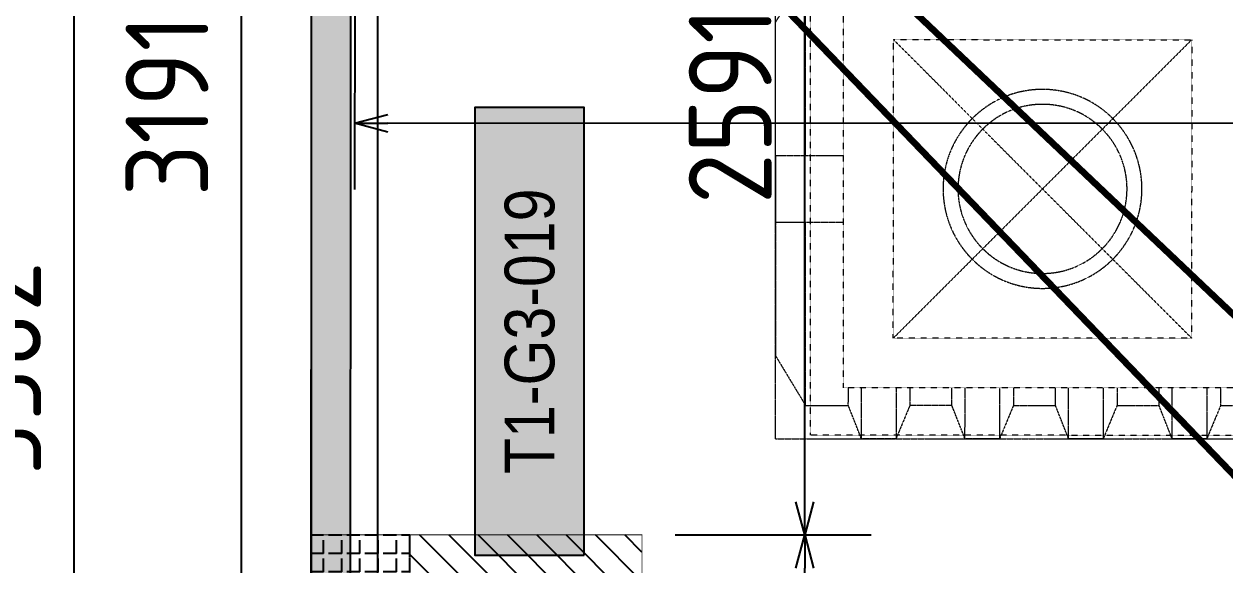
# Model space of a CAD drawing. Header units: centimetres. Extents: x -6122352 to 7132207, y -1694241 to 1947892.
# Drawn here: x 134102 to 137722, y -111653 to -110022 of the extents above; entities that cross this region are included whole.
import ezdxf
from ezdxf.enums import TextEntityAlignment as Align

# ---------------------------------------------------------------- set-up
doc = ezdxf.new("R2010")
doc.units = ezdxf.units.CM
doc.header["$MEASUREMENT"] = 0
doc.header["$PDMODE"] = 66
doc.header["$PDSIZE"] = 100
doc.linetypes.add('DASHED2', pattern=[0.375, 0.25, -0.125])
doc.linetypes.add('HIDDEN', pattern=[0.375, 0.25, -0.125])
for name, color, linetype, lineweight, true_color in [('08-Compound Wall-2', 6, 'Continuous', 25, 0xff00ff), ('23585-XR-AR-DAMAC PLOT LIMITS$0$1-End units', 7, 'Continuous', 5, 0xf8991e), ('23585-XR-AR-DAMAC PLOT LIMITS$0$1-Open Space', 7, 'Continuous', 5, 0x90cf5a)]:
    doc.layers.add(name, color=color, linetype=linetype, lineweight=lineweight, true_color=true_color)
for name, color, linetype in [('@MI-FOOTINGS', 7, 'Continuous'), ('@MI-REF LAYER', 7, 'Continuous'), ('@MI-TYPE-01', 30, 'Continuous'), ('@MI-TYPE-02', 6, 'Continuous'), ('PANEL-TAGS', 7, 'Continuous'), ('VD-WS-TEXT', 8, 'Continuous'), ('VD-WS-WATER TANK', 7, 'Continuous')]:
    doc.layers.add(name, color=color, linetype=linetype)
doc.layers.add('A-ANNO-TEXT', color=3, linetype='Continuous', lineweight=25)
doc.styles.add('PANELTAG_STYLE', font='arial.ttf')
doc.styles.add('Schueco-BEMSTIL', font='isocpeur.ttf', dxfattribs={"width": 0.9})
doc.dimstyles.new('MI- JWC-TXT-2.5 MM', dxfattribs={"dimscale": 1.5, "dimtxt": 2.5, "dimasz": 1, "dimexe": 2, "dimexo": 1, "dimgap": 1, "dimtad": 1, "dimdec": 0, "dimdsep": 46, "dimtxsty": 'Schueco-BEMSTIL', "dimblk": 'OPEN30', "dimcen": 0, "dimdle": 2, "dimclrd": 140, "dimclre": 8, "dimclrt": 40, "dimadec": 0, "dimazin": 2, "dimtfac": 1, "dimtdec": 0, "dimtix": 1, "dimtmove": 2, "dimatfit": 3, "dimldrblk": 'OPEN', "dimfxl": 2, "dimlwd": -1, "dimlwe": -1, "dimarcsym": 0})

# ---------------------------------------------------------------- blocks, each defined once
blk = doc.blocks.new('23585-XR-AR-BOUNDARY WALLS AND SETBACKS')
at = {"layer": '08-Compound Wall-2'}
for points in [[(496625.2740415079, 2768955.710080148), (496607.652472918, 2768971.856213821), (496601.5384295653, 2768965.183542978), (496597.4850284178, 2768960.759941727), (496593.4316299396, 2768956.336143387), (496589.378229939, 2768951.912343387), (496585.3248299394, 2768947.488543387), (496581.2714299397, 2768943.064743388), (496577.2180299392, 2768938.640943387), (496573.1644282787, 2768934.217141576), (496569.111028418, 2768929.793541726), (496563.0633392305, 2768923.193003679), (496580.6844134554, 2768907.046559668)], [(496545.1596726904, 2768939.327125022), (496580.5492999988, 2768906.899099999), (496580.6844134551, 2768907.046559668)]]:
    blk.add_lwpolyline(points, dxfattribs=at)
blk = doc.blocks.new('A$C9d9485f6')
at = {"layer": 'A-ANNO-TEXT', "rotation": 312.4881850805905}
blk.add_blockref('23585-XR-AR-BOUNDARY WALLS AND SETBACKS', (-2377088.534775567, -1504219.252137818), dxfattribs=at)
blk = doc.blocks.new('23585-XR-AR-DAMAC PLOT LIMITS')
at = {"layer": '23585-XR-AR-DAMAC PLOT LIMITS$0$1-End units', "color": 251, "true_color": 0x636466}
blk.add_lwpolyline([(496586.7324999999, 2768913.647299999), (496580.5493000001, 2768906.8991), (496562.8545000004, 2768923.1131), (496569.0373, 2768929.861099999)], close=True, dxfattribs=at)
at = {"layer": '23585-XR-AR-DAMAC PLOT LIMITS$0$1-Open Space', "color": 251, "true_color": 0x636466}
blk.add_lwpolyline([(496562.8545000004, 2768923.1131), (496580.5493000001, 2768906.8991), (496578.5225, 2768904.6873), (496560.8280999996, 2768920.901699999), (496543.1322999997, 2768937.114499999), (496545.1590999998, 2768939.3265)], close=True, dxfattribs=at)
blk = doc.blocks.new('A$Cf093b529')
at = {"layer": 'A-ANNO-TEXT'}
blk.add_blockref('23585-XR-AR-DAMAC PLOT LIMITS', (-495391.9901121984, -2768603.441896566), dxfattribs=at)
blk = doc.blocks.new('WATER TANK-5G')
at = {"layer": 'VD-WS-WATER TANK', "color": 8, "linetype": 'HIDDEN', "lineweight": 0}
for p, q in [((-1250.001134479477, 750), (-1250.001134479477, -750)), ((-1250.001134479477, 750), (1250.001134479473, 750.0000000000073)), ((1250.001134479473, -750), (1250.001134479473, 750.0000000000073)), ((-1250.001134479477, 506.4072882397741), (-1159.487943448941, 649.9912085523538)), ((-1030.317381363468, 650.118273375927), (-1159.487943448941, 649.9912085523538)), ((-1030.33501070099, 650.0762170843009), (-1159.487943448028, 649.9912085537726)), ((-1159.487943448046, 104.2622760417398), (-1159.487943448046, 649.9912085537726)), ((-717.8173813634676, 650.3836400512264), (-846.9879434489412, 650.2565752276532)), ((-534.4881051635202, 650.3415837596003), (-405.3350107009901, 650.3415837596003)), ((-92.8350107009901, 650.2726107480521), (-221.9875152446839, 650.0289267772132)), ((219.6649892990063, 650.341583759604), (90.51189483647977, 650.341583759604)), ((532.1649892990099, 650.341583759604), (403.0118948364761, 650.341583759604)), ((844.6649892990099, 650.2327025967206), (715.5119202089954, 649.9890175606997)), ((1030.317381363468, 650.118273375927), (1159.487943448941, 649.9912085523538)), ((1030.33501070099, 650.0762170843009), (1159.487943448028, 649.9912085537726)), ((1159.487943448046, 104.2622760417398), (1159.487943448046, 649.9912085537726)), ((1250.001134479477, 506.4072882397704), (1159.487943448941, 649.9912085523538)), ((-1250.001134479477, 6.407288239774061), (-1250.001134479477, 506.4072882397741)), ((1250.001134479477, 6.407288239770423), (1250.001134479477, 506.4072882397704)), ((1250.001134479477, 6.407288239770423), (1250.001134479477, 506.4072882397704)), ((-1250.001134479477, 104.2622760417398), (-1250.001134479477, -97.85498780196576)), ((1250.001134479477, 104.2622760417398), (1250.001134479477, -97.85498780196576)), ((-1250.001134479477, 0), (-1250.001134479477, -500)), ((1250.001134479477, 0), (1250.001134479477, -500)), ((1250.001134479477, 0), (1250.001134479477, -500)), ((-1159.487943448941, -649.9666942819531), (-1159.487943448941, -97.85498780196576)), ((1159.487943448941, -649.4147271805778), (1159.487943448941, -97.85498780196576)), ((-1250.001134479477, -500), (-1159.487943448941, -649.9666942819531)), ((1250.001134479477, -500), (1159.487943448941, -649.4147271805778)), ((-1030.223625636183, -649.9259563589003), (-1159.487943448941, -649.9666942819531)), ((-717.8350107009901, -649.6186603031856), (-844.7006966823719, -649.7434578247448)), ((-532.1672582579631, -649.658416240407), (-405.3350107009901, -649.658416240407)), ((-92.80631768378589, -649.7273351141848), (-219.6666766012822, -649.9666942819567)), ((219.7076385924483, -649.7608572367899), (92.83288166340208, -649.7608572367899)), ((532.1649892990099, -649.4191101129363), (405.3327417420296, -649.6584162404033)), ((532.309836432134, -650.0063302019917), (532.1649892990099, -650.0066034984702)), ((844.6644062974592, -648.9922756636443), (717.8321587404789, -649.2315817911112)), ((1159.487943448941, -649.4147271805778), (1030.332741742033, -649.6584162404033)), ((1250.001134479473, -750), (-1250.001134479477, -750))]:
    blk.add_line(p, q, dxfattribs=at)
at = {"layer": 'VD-WS-WATER TANK', "color": 8, "linetype": 'HIDDEN', "lineweight": 0, "ltscale": 0.2}
for p, q in [((-5.37315663082699, 453.5452278794874), (894.6268433691729, -446.4547721205125)), ((894.626843369173, 453.5452278794874), (-5.373156630826884, -446.4547721205125))]:
    blk.add_line(p, q, dxfattribs=at)
at = {"layer": 'VD-WS-WATER TANK', "color": 8, "linetype": 'HIDDEN', "lineweight": 0}
for points in [[(-885.4456683969838, 104.2622760417325), (-886.4425025576202, 750.0000000000036), (-988.5597664013294, 750.0000000000036), (-1030.33501070099, 650.3415837596003), (-1030.33501070099, 104.2622760417325)], [(-988.5597664013294, 750.0000000000036), (-988.5597664013294, 104.2622760417325)], [(-846.0192791284171, 104.2622760417325), (-846.9881051635202, 650.3415837596003), (-886.4425025576202, 750.0000000000036)], [(-572.9456683969838, 104.2622760417362), (-573.9425025576202, 750.0000000000036), (-676.0597664013294, 750.0000000000036), (-717.8350107009901, 650.3415837596003), (-717.8350107009901, 104.2622760417362)], [(-676.0597664013294, 750.0000000000036), (-676.0597664013294, 104.2622760417362)], [(-533.5192791284171, 104.2622760417362), (-534.4881051635202, 650.3415837596003), (-573.9425025576202, 750.0000000000036)], [(-260.4456683969838, 104.2622760417362), (-261.4425025576202, 750.0000000000036), (-363.5597664013294, 750.0000000000036), (-405.3350107009901, 650.3415837596003), (-405.3350107009901, 104.2622760417362)], [(-363.5597664013294, 750.0000000000036), (-363.5597664013294, 104.2622760417362)], [(-221.0192791284171, 104.2622760417362), (-221.9881051635202, 650.3415837596003), (-261.4425025576202, 750.0000000000036)], [(51.26144853215979, 603.5452278794874), (51.05749744237983, 750.0000000000073), (-51.0597664013294, 750.0000000000073), (-92.8350107009901, 650.341583759604), (-92.8350107009901, 603.5452278794874)], [(-51.0597664013294, 750.0000000000073), (-51.0597664013294, 603.5452278794874)], [(90.57860255815893, 603.5452278794874), (90.51189483647977, 650.341583759604), (51.05749744237983, 750.0000000000073)], [(363.7614485321561, 603.5452278794874), (363.5574974423762, 750.0000000000073), (261.440233598667, 750.0000000000073), (219.6649892990063, 650.341583759604), (219.6649892990063, 603.5452278794874)], [(261.440233598667, 750.0000000000073), (261.440233598667, 603.5452278794874)], [(403.0786025581553, 603.5452278794874), (403.0118948364761, 650.341583759604), (363.5574974423762, 750.0000000000073)], [(676.2621950155126, 603.5452278794874), (676.0574974423798, 750.0000000000073), (573.9402335986706, 750.0000000000073), (532.1649892990099, 650.341583759604), (532.1649892990099, 603.5452278794874)], [(573.9402335986706, 750.0000000000073), (573.9402335986706, 603.5452278794874)], [(715.578602558159, 603.5452278794874), (715.5118948364798, 650.341583759604), (676.0574974423798, 750.0000000000073)], [(988.7835816781612, 603.5452278794874), (988.5574974423798, 750.0000000000073), (886.4402335986706, 750.0000000000073), (844.6649892990099, 650.341583759604), (844.6649892990099, 603.5452278794874)], [(886.4402335986706, 750.0000000000073), (886.4402335986706, 603.5452278794874)], [(1028.094918542531, 603.5452278794874), (1028.01189483648, 650.341583759604), (988.5574974423798, 750.0000000000073)], [(-155.373156630827, 104.2622760417398), (-1250.001134479477, 104.2622760417398), (-1250.001134479477, -97.85498780196576), (-155.373156630827, -97.85498780196576)], [(1044.626843369173, -97.85498780196576), (1250.001134479473, -97.85498780196576), (1250.001134479473, 104.2622760417398), (1044.626843369173, 104.2622760417398)], [(-1030.33501070099, -97.85498780197304), (-1030.33501070099, -649.658416240407), (-988.5597664013294, -750.0000000000036), (-884.1216556521795, -750.0000000000036), (-844.6672582579631, -649.658416240407), (-845.6347846805875, -97.85498780197304)], [(-988.5597664013294, -97.85498780197304), (-988.5597664013294, -750.0000000000036)], [(-884.1216556521795, -750.0000000000036), (-885.1173801805053, -97.85498780197304)], [(-717.8350107009901, -97.8549878019694), (-717.8350107009901, -649.658416240407), (-676.0597664013294, -750.0000000000036), (-571.6216556521795, -750.0000000000036), (-532.1672582579631, -649.658416240407), (-533.1347846805875, -97.8549878019694)], [(-676.0597664013294, -97.8549878019694), (-676.0597664013294, -750.0000000000036)], [(-571.6216556521795, -750.0000000000036), (-572.6173801805053, -97.8549878019694)], [(-405.3350107009901, -97.8549878019694), (-405.3350107009901, -649.658416240407), (-363.5597664013294, -750.0000000000036), (-259.1216556521795, -750.0000000000036), (-219.6672582579631, -649.658416240407), (-220.6347846805875, -97.8549878019694)], [(-363.5597664013294, -97.8549878019694), (-363.5597664013294, -750.0000000000036)], [(-259.1216556521795, -750.0000000000036), (-260.1173801805053, -97.8549878019694)], [(-92.8350107009901, -596.4547721205126), (-92.8350107009901, -649.6584162404033), (-51.0597664013294, -750), (53.37834434781689, -750), (92.83274174203325, -649.6584162404033), (92.76007233241864, -596.4547721205126)], [(-51.0597664013294, -596.4547721205126), (-51.0597664013294, -750)], [(53.37834434781689, -750), (53.17005371042653, -596.4547721205126)], [(219.6649892990063, -596.4547721205126), (219.6649892990063, -649.6584162404033), (261.440233598667, -750), (365.8783443478133, -750), (405.3327417420296, -649.6584162404033), (405.260072332415, -596.4547721205126)], [(261.440233598667, -596.4547721205126), (261.440233598667, -750)], [(365.8783443478133, -750), (365.6700537104251, -596.4547721205126)], [(532.1649892990099, -596.4547721205126), (532.1649892990099, -649.6584162404033), (573.9402335986706, -750), (678.3783443478205, -750), (717.8327417420369, -649.6584162404033), (717.7600723324223, -596.4547721205126)], [(573.9402335986706, -596.4547721205126), (573.9402335986706, -750)], [(678.3783443478205, -750), (678.1694037942582, -596.4547721205126)], [(844.6649892990063, -596.4547721205126), (844.6649892990063, -649.6584162404033), (886.440233598667, -750), (990.8783443478169, -750), (1030.332741742033, -649.6584162404033), (1030.239455022863, -596.4547721205126)], [(886.440233598667, -596.4547721205126), (886.440233598667, -750)], [(990.8783443478169, -750), (990.6439045426397, -596.4547721205126)]]:
    blk.add_lwpolyline(points, dxfattribs=at)
at = {"layer": 'VD-WS-WATER TANK', "color": 8, "linetype": 'HIDDEN', "lineweight": 0, "ltscale": 0.2}
for points in [[(-255.373156630827, -739.6584162404033), (1144.626843369173, -739.6584162404033), (1144.626843369173, 740.341583759604), (-255.373156630827, 740.341583759604)], [(-155.373156630827, -596.4547721205126), (1044.626843369173, -596.4547721205126), (1044.626843369173, 603.5452278794874), (-155.373156630827, 603.5452278794874)], [(-5.373156630826998, -446.4547721205126), (894.626843369173, -446.4547721205126), (894.626843369173, 453.5452278794874), (-5.373156630826998, 453.5452278794874)]]:
    blk.add_lwpolyline(points, close=True, dxfattribs=at)
at = {"layer": 'VD-WS-WATER TANK', "color": 8, "linetype": 'HIDDEN', "lineweight": 0}
for radius in [300, 255]:
    blk.add_circle((444.626843369173, 3.545227879487356), radius, dxfattribs=at)
blk = doc.blocks.new('A$C626fc766')
at = {"color": 1, "true_color": 0xeb0000, "const_width": 0.003, "elevation": -6.17216293373952e-09}
blk.add_lwpolyline([(57.15263062110171, 0.000134600792080164), (51.15262578800321, 0.000101007055491209), (45.15262095443904, 6.741238757967949e-05), (39.1526161218062, 3.381865099072456e-05), (33.15262363292277, 0.0002827958669513464), (27.15261879982427, 0.0002492028288543224), (21.15261396626011, 0.0002156072296202183), (15.1526091331616, 0.0001820139586925507), (9.152604299597442, 0.0001484188251197338), (0, 0.0001115526538342237), (0.000430768821388483, 24.00010619545355), (9.152617381419986, 24.00030286540277), (15.15247475588694, 24.00020134728402), (21.1526147024706, 24.0000874819234), (27.15261953696609, 24.00012107659131), (33.15262436913326, 24.00015467009507), (39.15262920316309, 24.00018826546147), (45.15263403579593, 24.00022185896523), (51.15263886982575, 24.00025545433164), (57.15249624382704, 24.00015393341891), (66.30269249947742, 24.00015444681048), (66.30267941812053, 0)], close=True, dxfattribs=at)
at = {"layer": 'VD-WS-TEXT', "xscale": -0.001, "yscale": 0.001, "zscale": 0.001, "rotation": 359.9999650036472}
blk.add_blockref('WATER TANK-5G', (2.650436681695282, 21.95013551600277, -6.172163554865742e-09), dxfattribs=at)
blk = doc.blocks.new('A$Cbcaed180')
at = {"color": 1, "true_color": 0xeb0000, "const_width": 0.003, "elevation": -6.17216293373952e-09}
blk.add_lwpolyline([(57.15263062110171, 0.7364739454351366), (51.15262578800321, 0.7364403521642089), (45.15262095443904, 0.7364067570306361), (39.1526161218062, 0.7363731632940471), (33.15262363292277, 0.7366221407428384), (27.15261879982427, 0.7365885474719107), (21.15261396626011, 0.7365549518726766), (15.1526091331616, 0.7365213586017489), (9.152604299597442, 0.7364877634681761), (0, 0.7364508975297213), (0.000430768821388483, 24.73644554009661), (9.152617381419986, 24.73664221027866), (15.15247475588694, 24.73654069192708), (21.1526147024706, 24.73642682656646), (27.15261953696609, 24.73646042123437), (33.15262436913326, 24.73649401497096), (39.15262920316309, 24.73652761010453), (45.15263403579593, 24.73656120384112), (51.15263886982575, 24.73659479897469), (57.15249624382704, 24.73649327876046), (66.30269249947742, 24.7364937919192), (66.30267941812053, 0.7363393446430564)], close=True, dxfattribs=at)
blk = doc.blocks.new('31309MM')
at = {"layer": '@MI-TYPE-01', "transparency": 33554679}
h = blk.add_hatch(color=30, dxfattribs=at)
h.dxf.hatch_style = 1
h.paths.add_polyline_path([(0, 120.0000000000582), (5581.866123049753, 120.0000000000582), (5581.866123049753, 0), (0, 0)])
h.paths.add_polyline_path([(5591.866123044863, -1.164153218269348e-10), (12763.97374439728, -1.164153218269348e-10), (12763.97374439752, 120.0000000000582), (5591.866123044863, 120)])
h.paths.add_polyline_path([(12773.97374439193, 120), (18355.62019030144, 119.9999999999418), (18355.62019030168, -0.1500736206653528), (12773.97374439193, -0.1500736207235605)])
h.paths.add_polyline_path([(18365.71023449278, -0.1500736205489375), (23537.39638165059, -0.1500736205489375), (23537.39638165035, 119.9999999999418), (18365.71023449278, 119.9999999999418)])
h.paths.add_polyline_path([(23547.39638164593, 120), (30719.50400295644, 120), (30719.50400295644, -5.820766091346741e-11), (23547.39638164593, -5.820766091346741e-11)])
h.paths.add_polyline_path([(30729.50400295085, 0), (36309.33053738088, -5.820766091346741e-11), (36309.33053738088, 119.9999662167393), (30729.50400295109, 119.9999662167975)])
at = {"layer": '@MI-TYPE-01', "color": 30}
blk.add_lwpolyline([(12773.97374439193, 120), (18355.62019030144, 119.9999999999418), (18355.62019030168, -0.1500736206653528), (12773.97374439193, -0.1500736207235605)], close=True, dxfattribs=at)
blk = doc.blocks.new('A$Ceca04276')
at = {"layer": '@MI-TYPE-01', "color": 30, "rotation": 89.98971944707202}
blk.add_blockref('31309MM', (0.4863932078296784, 9.943239066810747), dxfattribs=at)
blk = doc.blocks.new('T1-FOOTING')
at = {"transparency": 33554679}
h = blk.add_hatch(dxfattribs=at)
h.set_pattern_fill('ANGLE', color=256, scale=500)
h.set_pattern_definition([(0, (0, 0), (0, 137.5), [100, -37.5]), (90, (0, 0), (-137.5, 8.419446744138054e-15), [100, -37.5])])
h.paths.add_polyline_path([(-500, -300.0000000000218), (499.9999999999964, -300.0000000000218), (499.9999999999964, -1.818989403545856e-11), (-500, -1.818989403545856e-11)])
h.paths.add_polyline_path([(-499.75, -299.7500000000218), (499.7499999999964, -299.7500000000218), (499.7499999999964, -0.2500000000181899), (-499.75, -0.2500000000181899)], flags=16)
h = blk.add_hatch(dxfattribs=at)
h.set_pattern_fill('ANGLE', color=8, scale=200)
h.set_pattern_definition([(0, (0, 0), (0, 55.00000000000001), [40, -15]), (90, (0, 0), (-55.00000000000001, 3.367778697655222e-15), [40, -15])])
h.paths.add_polyline_path([(500.0000000000025, -300.0000000000218), (500.0000000000035, -1.818989403545856e-11), (-500, -1.816147232602816e-11), (-499.9999999999989, -300.0000000000291)])
h = blk.add_hatch(dxfattribs=at)
h.set_pattern_fill('ANSI31', color=8, scale=500)
h.set_pattern_definition([(45, (0, 0), (-44.19417382415922, 44.19417382415922), [])])
h.paths.add_polyline_path([(500, -1000.000000000015), (500.0000000000025, -300.0000000000218), (-499.9999999999989, -300.000000000029), (-499.9999999999964, -1000.000000000011)])
at = {"layer": '@MI-TYPE-01', "color": 240, "linetype": 'DASHED2', "true_color": 0xed1f24}
blk.add_line((-500.0000000000073, -300.0000000000291), (499.9999999999964, -300.0000000000218), dxfattribs=at)
at = {"layer": '@MI-TYPE-01', "color": 240, "true_color": 0xed1f24, "const_width": 2.5}
blk.add_lwpolyline([(-500, -1.818989403545856e-11), (500.0000000000036, -1.818989403545856e-11), (500, -1000.000000000015), (-499.9999999999964, -1000.000000000011)], close=True, dxfattribs=at)
blk = doc.blocks.new('_Open30')
at = {"color": 0, "linetype": 'ByBlock', "lineweight": -2}
for p, q in [((-1, 0.26794919), (0, 0)), ((0, 0), (-1, -0.26794919)), ((0, 0), (-1, 0))]:
    blk.add_line(p, q, dxfattribs=at)
blk = doc.blocks.new('*D1296')
at = {"color": 8, "transparency": 16777216}
for p, q in [((-104.6870032860746, -23797.71563887077), (-919.3445929939952, -23797.71563887077)), ((-105.6814185596612, -29379.36199619898), (-919.344592993994, -29379.36199619898))]:
    blk.add_line(p, q, dxfattribs=at)
at = {"color": 140, "transparency": 16777216}
blk.add_line((-719.3445929939938, -29279.36199619898), (-719.344592993995, -23897.71563887077), dxfattribs=at)
at = {"layer": 'Defpoints', "color": 0, "transparency": 16777216}
for p in [(-719.3445929939951, -23797.71563887077), (-4.687003286074557, -23797.71563887077), (-5.681418559661211, -29379.36199619898)]:
    blk.add_point(p, dxfattribs=at)
at = {"color": 140, "transparency": 16777216, "xscale": 100, "yscale": 100, "zscale": 100}
for p, rotation in [((-719.3445929939951, -23797.71563887077), 90), ((-719.3445929939938, -29379.36199619898), 270)]:
    blk.add_blockref('_Open30', p, dxfattribs=dict(at, rotation=rotation))
at = {"color": 40, "transparency": 16777216, "insert": (-944.3445929940018, -26588.53881753487), "char_height": 250, "attachment_point": 5, "rotation": 90, "style": 'Schueco-BEMSTIL'}
blk.add_mtext('5582', dxfattribs=at)
blk = doc.blocks.new('_Open')
at = {"color": 0, "linetype": 'ByBlock', "lineweight": -2}
for p, q in [((-1, 0.1666666666666667), (0, 0)), ((-1, -0.1666666666666667), (0, 0)), ((0, 0), (-1, 0))]:
    blk.add_line(p, q, dxfattribs=at)
blk = doc.blocks.new('*D1309')
at = {"color": 8, "transparency": 16777216}
for p, q in [((-104.4581189229958, -24197.71557338572), (-414.3153052969142, -24197.71557338572)), ((-105.3267747850342, -27388.74954191097), (-414.3153052969136, -27388.74954191097))]:
    blk.add_line(p, q, dxfattribs=at)
at = {"color": 140, "transparency": 16777216}
blk.add_line((-214.3153052969136, -27288.74954191097), (-214.3153052969142, -24297.71557338572), dxfattribs=at)
at = {"layer": 'Defpoints', "color": 0, "transparency": 16777216}
for p in [(-214.3153052969142, -24197.71557338572), (-4.458118922995798, -24197.71557338572), (-5.326774785034161, -27388.74954191097)]:
    blk.add_point(p, dxfattribs=at)
at = {"color": 140, "transparency": 16777216, "xscale": 100, "yscale": 100, "zscale": 100}
for p, rotation in [((-214.3153052969142, -24197.71557338572), 90), ((-214.3153052969135, -27388.74954191097), 270)]:
    blk.add_blockref('_Open30', p, dxfattribs=dict(at, rotation=rotation))
at = {"color": 40, "transparency": 16777216, "insert": (-439.3153052969211, -25793.23255764834), "char_height": 250, "attachment_point": 5, "rotation": 90, "style": 'Schueco-BEMSTIL'}
blk.add_mtext('3191', dxfattribs=at)
blk = doc.blocks.new('*D1360')
at = {"color": 8, "transparency": 16777216}
for p, q in [((1093.568306488334, -27088.92462508484), (1684.68492526375, -27088.92462508484)), ((1093.392966607353, -28088.9246097128), (1684.68492526375, -28088.9246097128))]:
    blk.add_line(p, q, dxfattribs=at)
at = {"color": 140, "transparency": 16777216}
blk.add_line((1484.68492526375, -27988.9246097128), (1484.68492526375, -27188.92462508484), dxfattribs=at)
at = {"layer": 'Defpoints', "color": 0, "transparency": 16777216}
for p in [(993.5683064883347, -27088.92462508484), (1484.684925263749, -27088.92462508484), (993.3929666073532, -28088.9246097128)]:
    blk.add_point(p, dxfattribs=at)
at = {"color": 140, "transparency": 16777216, "xscale": 100, "yscale": 100, "zscale": 100}
for p, rotation in [((1484.684925263749, -27088.92462508484), 90), ((1484.68492526375, -28088.9246097128), 270)]:
    blk.add_blockref('_Open30', p, dxfattribs=dict(at, rotation=rotation))
at = {"color": 40, "transparency": 16777216, "insert": (1259.684925263742, -27588.92461739881), "char_height": 250, "attachment_point": 5, "rotation": 90, "style": 'Schueco-BEMSTIL'}
blk.add_mtext('1000', dxfattribs=at)
blk = doc.blocks.new('*D1361')
at = {"color": 8, "transparency": 16777216}
for p, q in [((1094.0294994117, -24497.89070607247), (1684.68492526375, -24497.89070607247)), ((1093.568306488334, -27088.92462508484), (1684.68492526375, -27088.92462508484))]:
    blk.add_line(p, q, dxfattribs=at)
at = {"color": 140, "transparency": 16777216}
blk.add_line((1484.68492526375, -26988.92462508484), (1484.684925263749, -24597.89070607248), dxfattribs=at)
at = {"layer": 'Defpoints', "color": 0, "transparency": 16777216}
for p in [(994.0294994116998, -24497.89070607247), (1484.684925263749, -24497.89070607247), (993.5683064883347, -27088.92462508484)]:
    blk.add_point(p, dxfattribs=at)
at = {"color": 140, "transparency": 16777216, "xscale": 100, "yscale": 100, "zscale": 100}
for p, rotation in [((1484.684925263749, -24497.89070607247), 90), ((1484.68492526375, -27088.92462508484), 270)]:
    blk.add_blockref('_Open30', p, dxfattribs=dict(at, rotation=rotation))
at = {"color": 40, "transparency": 16777216, "insert": (1259.684925263742, -25793.40766557866), "char_height": 250, "attachment_point": 5, "rotation": 90, "style": 'Schueco-BEMSTIL'}
blk.add_mtext('2591', dxfattribs=at)
blk = doc.blocks.new('*D1644')
at = {"layer": '@MI-TYPE-02', "color": 8, "transparency": 16777216}
for p, q in [((387170.9462233739, -148229.246311699), (387170.9462233739, -150119.0528726887)), ((393248.8916448068, -148229.8358348997), (393248.8916448068, -150119.0528726887))]:
    blk.add_line(p, q, dxfattribs=at)
at = {"layer": '@MI-TYPE-02', "color": 140, "transparency": 16777216}
blk.add_line((393148.8916448068, -149919.0528726887), (387270.9462233739, -149919.0528726887), dxfattribs=at)
at = {"layer": 'Defpoints', "color": 0, "transparency": 16777216}
for p in [(387170.9462233739, -148129.246311699), (393248.8916448068, -148129.8358348997), (387170.9462233739, -149919.0528726887)]:
    blk.add_point(p, dxfattribs=at)
at = {"layer": '@MI-TYPE-02', "color": 140, "transparency": 16777216, "xscale": 100, "yscale": 100, "zscale": 100, "rotation": 180}
blk.add_blockref('_Open30', (387170.9462233739, -149919.0528726887), dxfattribs=at)
at = {"layer": '@MI-TYPE-02', "color": 140, "transparency": 16777216, "xscale": 100, "yscale": 100, "zscale": 100}
blk.add_blockref('_Open30', (393248.8916448068, -149919.0528726887), dxfattribs=at)
at = {"layer": '@MI-TYPE-02', "color": 40, "transparency": 16777216, "insert": (390209.9189340904, -149694.0528726887), "char_height": 250, "attachment_point": 5, "style": 'Schueco-BEMSTIL'}
blk.add_mtext('6078', dxfattribs=at)
blk = doc.blocks.new('M3 REF WITH TABLES')
at = {"color": 1, "const_width": 0.02}
for points in [[(105.6338306668913, 79.72770859859884), (109.2086976068676, 79.97943194070831), (132.3993642927962, 105.2881896141917), (134.3918017754331, 103.4601204502396), (132.3993642927962, 105.2881896141917), (150.0336333931773, 124.5330629702657), (150.2403631185298, 128.4117747554556)], [(123.1694853362278, 63.45067354431376), (123.0178463357151, 68.55267091607675), (113.2548615192645, 77.52224241802469), (113.50494668592, 77.79901910852641), (113.2548615192645, 77.52224241802469), (110.8701254921616, 79.68113461043686), (105.6050441093394, 79.55266998056322)]]:
    blk.add_lwpolyline(points, dxfattribs=at)
blk = doc.blocks.new('PANELTAG')
at = {"layer": 'PANEL-TAGS', "color": 1}
blk.add_lwpolyline([(-13.49999999999989, -3.300000000000182), (13.50000000000011, -3.300000000000182), (13.50000000000011, 3.299999999999727), (-13.49999999999989, 3.299999999999727)], close=True, dxfattribs=at)
at = {"layer": 'PANEL-TAGS', "color": 40, "true_color": 0xffd700}
blk.add_solid([(-13.49999999999989, -3.300000000000182), (13.50000000000011, -3.300000000000182), (-13.49999999999989, 3.299999999999727), (13.50000000000011, 3.299999999999727)], dxfattribs=at)
at = {"layer": 'PANEL-TAGS', "color": 5, "style": 'PANELTAG_STYLE', "width": 0.85}
blk.add_attdef('TAGNO', text='', height=3, dxfattribs=at).set_placement((1.13686837721616e-13, -4.547473508864641e-13), align=Align.MIDDLE)
blk = doc.blocks.new('T1-PARTITION PLAN')
at = {"layer": '@MI-FOOTINGS', "color": 240, "true_color": 0xed1f24, "rotation": 89.98995376478538}
blk.add_blockref('T1-FOOTING', (-6.519348080153577, -27588.74927751778), dxfattribs=at)
at = {"layer": '@MI-TYPE-02', "xscale": -1, "rotation": 359.9795117387576}
blk.add_blockref('A$Ceca04276', (-7.324294468271546, -42163.27897696203), dxfattribs=at)
for base, p1, p2, picture, middle in [((-719.3445929939951, -23797.71563887077), (-5.681418559661209, -29379.36199619896), (-4.687003286074555, -23797.71563887077), '*D1296', (-944.3445929940018, -26588.53881753487)), ((-214.3153052969142, -24197.71557338572), (-5.326774785034159, -27388.74954191095), (-4.458118922995796, -24197.71557338571), '*D1309', (-439.3153052969211, -25793.23255764834))]:
    dim = blk.add_linear_dim(base=base, p1=p1, p2=p2, angle=90, dimstyle='MI- JWC-TXT-2.5 MM')
    dim.commit()
    dim.dimension.update_dxf_attribs({"geometry": picture, "text_midpoint": middle})
for base, p1, p2, picture, middle, set_off in [((1484.684925263752, -24497.89070607247), (993.5683064883372, -27088.92462508483), (994.0294994117023, -24497.89070607246), '*D1361', (1259.684925263745, -25793.40766557865), (2.955857780762017e-12, 3.637978807091713e-12)), ((1484.684925263704, -27088.92462508485), (993.392966607307, -28088.92460971279), (993.5683064882885, -27088.92462508483), '*D1360', (1259.684925263696, -27588.92461739882), (-4.570210876408964e-11, -3.637978807091713e-12))]:
    dim = blk.add_linear_dim(base=base, p1=p1, p2=p2, angle=90, dimstyle='MI- JWC-TXT-2.5 MM')
    dim.commit()
    dim.dimension.update_dxf_attribs({"geometry": picture, "text_midpoint": middle, "insert": set_off})
blk = doc.blocks.new('G10-REAR PARTITION LEFT EXTD')
at = {"layer": '@MI-TYPE-02', "color": 0}
dim = blk.add_linear_dim(base=(-0.2131455432972871, -1849.806182396744), p1=(6077.732275889546, -60.58914460774395), p2=(-0.2131455432972871, -59.99962140695425), angle=180, dimstyle='MI- JWC-TXT-2.5 MM', dxfattribs=at)
dim.commit()
dim.dimension.update_dxf_attribs({"geometry": '*D1644', "text_midpoint": (3038.759565173124, -1624.806182396744), "insert": (-387171.1593689172, 148069.246690292)})

msp = doc.modelspace()

# ---------------------------------------------------------------- linework, layer by layer
at = {"layer": '@MI-REF LAYER', "color": 1, "const_width": 20}
for points in [[(135215.2733148882, -108493.6140143085), (137815.5043152656, -110959.7520932033), (172142.4644557046, -110966.3724896829), (172140.1890573549, -113670.3767080544), (172142.4644557046, -110966.3724896829), (198244.8124698791, -110971.4066636707), (201244.6677290262, -108504.0172100007)], [(135056.6106294059, -132418.8283496678), (138716.4791375943, -128860.9168737141), (138736.4738177444, -115603.1385655824), (139109.4906134307, -115600.609312313), (138736.4738177444, -115603.1385655824), (138717.72928323, -112386.3964155419), (135066.7535628195, -108590.614359385)]]:
    msp.add_lwpolyline(points, dxfattribs=at)

# ---------------------------------------------------------------- block references
at = {"layer": '@MI-REF LAYER', "xscale": 1000, "yscale": 1000, "zscale": 1000}
msp.add_blockref('A$C9d9485f6', (-23958.95045533385, 48155.57226163784), dxfattribs=at)
for name, p, rotation in [('A$Cf093b529', (-891608.7329339073, 539022.7201118186), 312.4882903633292), ('M3 REF WITH TABLES', (5073.57098191743, -84448.84299303715), 312.4882889992022)]:
    msp.add_blockref(name, p, dxfattribs=dict(at, rotation=rotation))
at = {"layer": '@MI-REF LAYER', "color": 10, "xscale": 1000, "yscale": 1000, "zscale": 1000}
for name, p, rotation in [('A$Cbcaed180', (134964.9895669966, -133208.5883198979, 6.172162933739522e-06), 359.9898398935451), ('A$C626fc766', (134965.0095227127, -132472.2489700342, 6.172162933739522e-06), 359.9898398956657)]:
    msp.add_blockref(name, p, dxfattribs=dict(at, rotation=rotation))
at = {"layer": '@MI-TYPE-01'}
msp.add_blockref('T1-PARTITION PLAN', (134972.7248993057, -84473.54866049667), dxfattribs=at)
at = {"layer": '@MI-TYPE-02', "color": 0, "rotation": 359.9811633183237}
msp.add_blockref('G10-REAR PARTITION LEFT EXTD', (135100.365825384, -108471.2002682268), dxfattribs=at)
at = {"layer": 'PANEL-TAGS'}
ref = msp.add_blockref('PANELTAG', (135627.0643500434, -110948.4518187996), dxfattribs=dict(at, xscale=50.00000000000001, yscale=50.00000000000001, zscale=50.00000000000001, rotation=90.00000000000001))
ref.add_attrib('TAGNO', 'T1-G3-019', dxfattribs={"color": 5, "height": 150, "rotation": 90, "style": 'PANELTAG_STYLE', "width": 0.8499999999999999}).set_placement((135627.0643500434, -110948.4518187996), align=Align.MIDDLE_CENTER)

doc.saveas('drawing.dxf')
